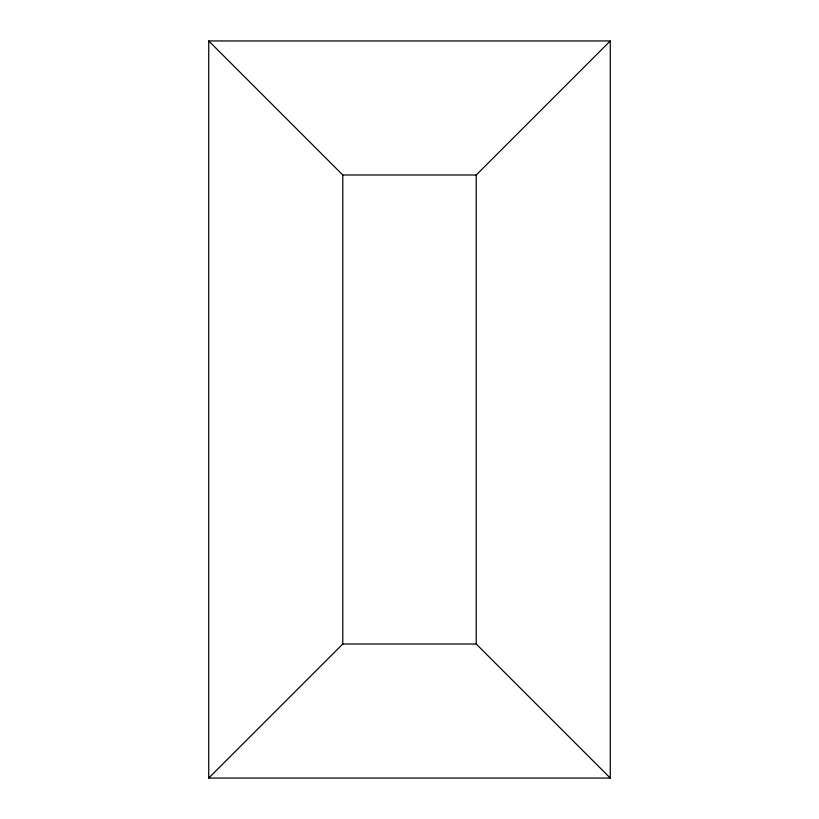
<?xml version="1.0" encoding="UTF-8"?>
<svg xmlns="http://www.w3.org/2000/svg" width="819" height="819" viewBox="0 0 819 819"><rect width="100%" height="100%" fill="white"/><g stroke="black" fill="none" stroke-linecap="round" stroke-linejoin="round"><path stroke-width="1.23" d="M610.268 778.05L476.218 644L476.218 175L610.268 40.95L208.732 40.95L208.732 778.05L610.268 778.05L610.268 40.95M208.732 778.05L342.782 644L342.782 175L208.732 40.95M342.782 175L476.218 175M342.782 644L476.218 644"/></g></svg>
